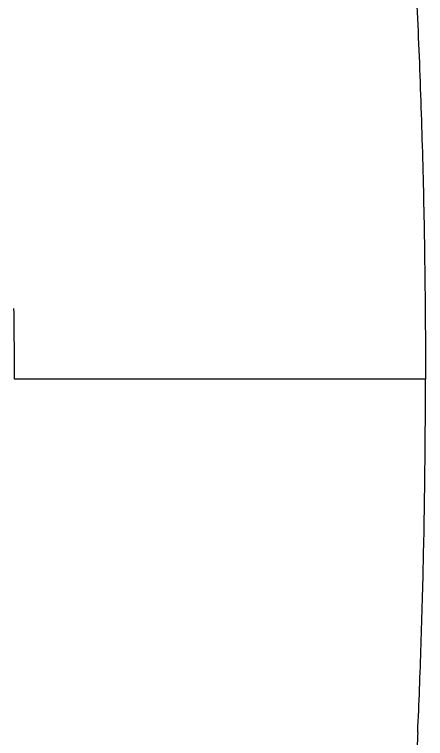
# Model space of a CAD drawing. Extents: x 525 to 609, y 649 to 778.
# Drawn here: x 548.6 to 556.78, y 710.57 to 725 of the extents above; entities that cross this region are included whole.
import ezdxf

# ---------------------------------------------------------------- set-up
doc = ezdxf.new("R2010")
doc.units = 0
doc.header["$MEASUREMENT"] = 0
doc.layers.add('1', color=4, linetype='Continuous')

# ---------------------------------------------------------------- blocks, each defined once
blk = doc.blocks.new('JETSETTER')
at = {"layer": '1', "color": 3, "linetype": 'Continuous', "lineweight": 25}
for points, knots in [([(31.447, 56.796), (31.465, 56.463), (31.481, 56.128), (31.511, 55.457), (31.525, 55.12), (31.551, 54.444), (31.563, 54.105), (31.585, 53.425), (31.595, 53.084), (31.612, 52.401), (31.62, 52.059), (31.633, 51.373), (31.638, 51.029), (31.647, 50.34), (31.65, 49.994), (31.654, 49.302), (31.655, 48.956), (31.655, 48.609)], [0, 0, 0, 0, 0.125, 0.125, 0.25, 0.25, 0.375, 0.375, 0.5, 0.5, 0.625, 0.625, 0.75, 0.75, 0.875, 0.875, 1, 1, 1, 1]), ([(31.655, 48.609), (31.335, 48.609), (31.007, 48.609), (30.339, 48.609), (29.999, 48.609), (29.309, 48.609), (28.96, 48.609), (28.256, 48.609), (27.902, 48.609), (27.194, 48.609), (26.841, 48.609), (26.139, 48.609), (25.791, 48.609), (25.106, 48.609), (24.769, 48.609), (24.109, 48.609), (23.786, 48.609), (23.473, 48.609)], [0, 0, 0, 0, 0.125, 0.125, 0.25, 0.25, 0.375, 0.375, 0.5, 0.5, 0.625, 0.625, 0.75, 0.75, 0.875, 0.875, 1, 1, 1, 1]), ([(31.501, 41.564), (31.514, 41.853), (31.526, 42.144), (31.549, 42.726), (31.559, 43.018), (31.578, 43.604), (31.587, 43.897), (31.603, 44.483), (31.61, 44.777), (31.63, 45.658), (31.639, 46.247), (31.652, 47.427), (31.655, 48.018), (31.655, 48.609)], [0, 0, 0, 0, 0.125, 0.125, 0.25, 0.25, 0.375, 0.375, 0.5, 0.5, 0.75, 0.75, 1, 1, 1, 1])]:
    blk.add_open_spline(points, degree=3, knots=knots, dxfattribs=at)
for points in [[(23.473, 48.609), (23.473, 49.078), (23.469, 49.546), (23.462, 50.013)], [(31.501, 41.564), (31.483, 41.155), (31.463, 40.751), (31.442, 40.35)]]:
    blk.add_open_spline(points, degree=3, dxfattribs=at)

msp = doc.modelspace()

# ---------------------------------------------------------------- block references
at = {"layer": '1'}
msp.add_blockref('JETSETTER', (525.127, 669.124), dxfattribs=at)

doc.saveas('drawing.dxf')
